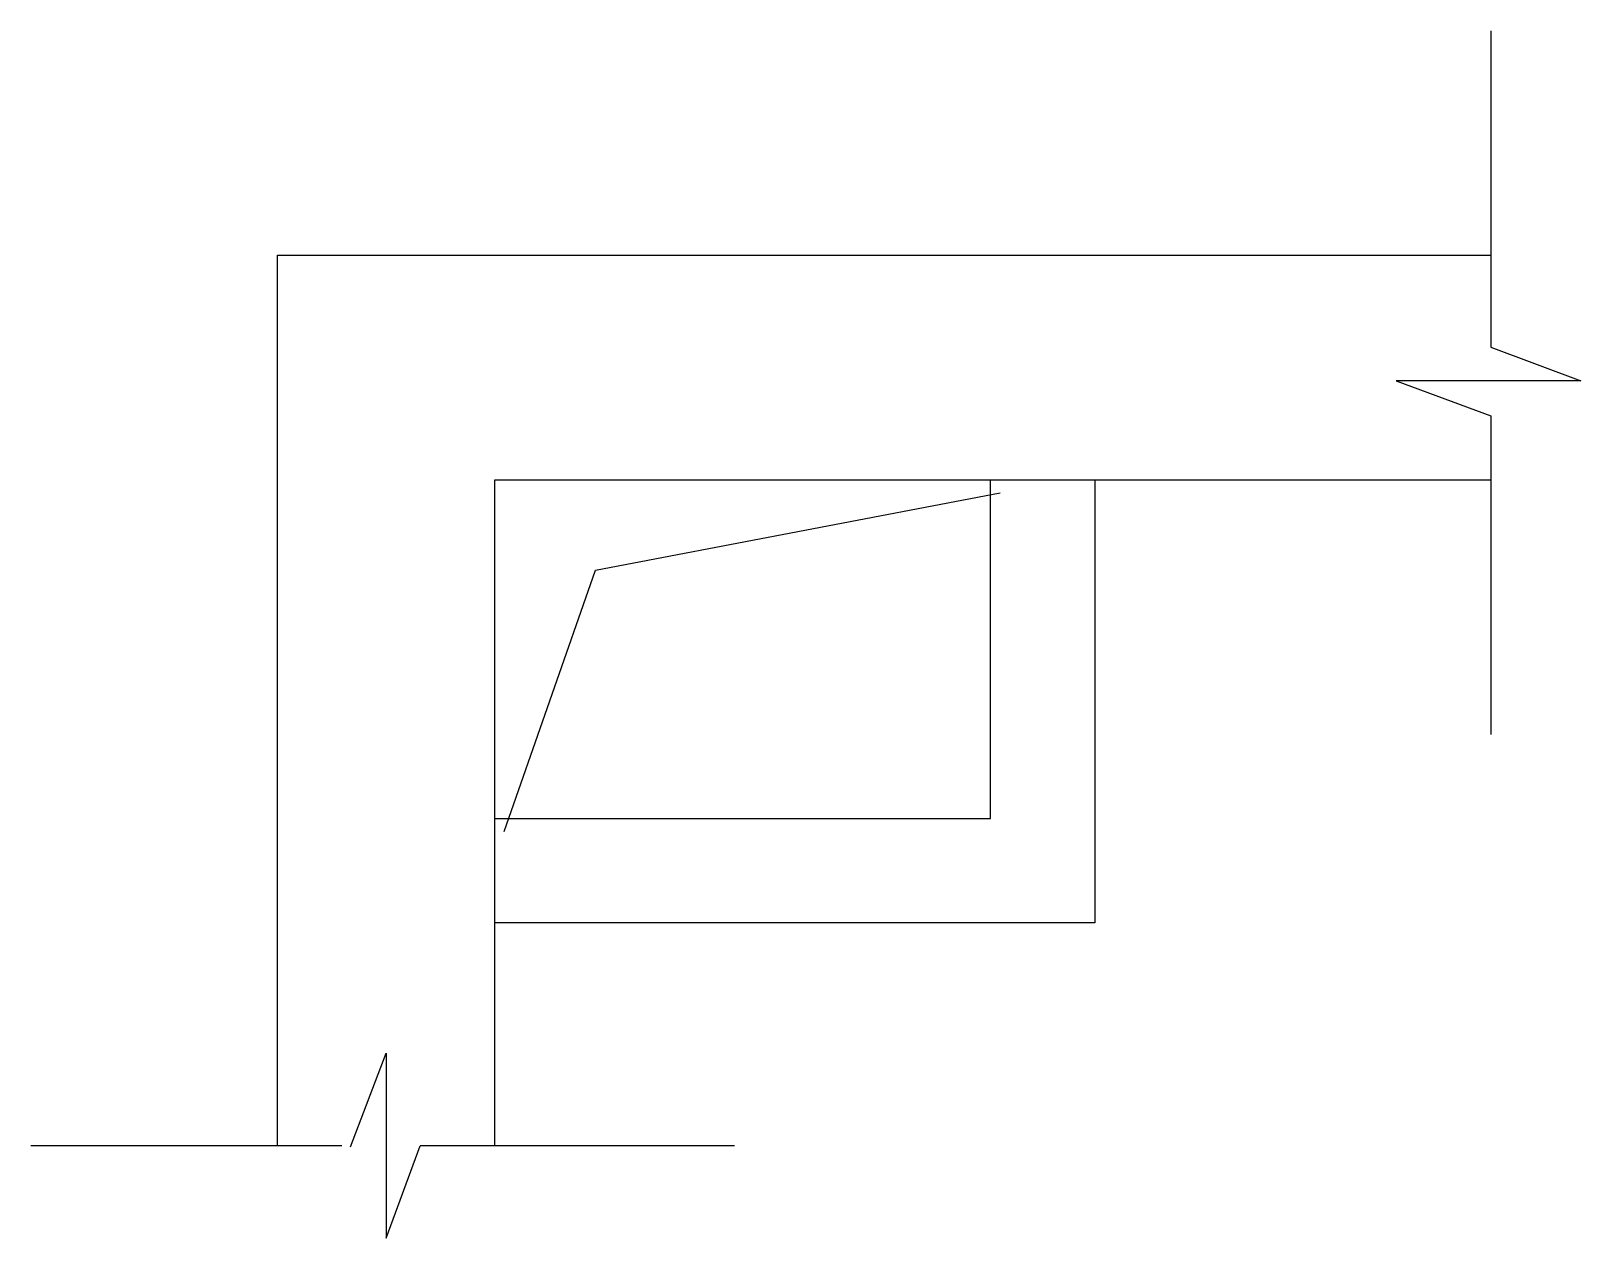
# Model space of a CAD drawing. Header units: metres. Extents: x 13254.6 to 13272.5, y 18578.6 to 18592.5.
import ezdxf

# ---------------------------------------------------------------- set-up
doc = ezdxf.new("R2010")
doc.units = ezdxf.units.M
doc.layers.add('PUB_DIM', color=90, linetype='Continuous')
doc.layers.add('PUB_TEXT', color=7, linetype='Continuous')

msp = doc.modelspace()

# ---------------------------------------------------------------- linework, layer by layer
for points in [[(13257.44, 18579.64), (13257.44, 18589.9), (13271.41, 18589.9)], [(13259.94, 18579.64), (13259.94, 18587.31), (13271.41, 18587.31)]]:
    msp.add_lwpolyline(points)
at = {"layer": 'PUB_DIM'}
for p, q in [((13271.41, 18592.48), (13271.41, 18588.84)), ((13271.41, 18588.84), (13272.45, 18588.45)), ((13270.32, 18588.45), (13271.41, 18588.05)), ((13272.45, 18588.45), (13270.32, 18588.45)), ((13271.41, 18588.05), (13271.41, 18584.38)), ((13261.1, 18586.27), (13265.76, 18587.16)), ((13260.05, 18583.26), (13261.1, 18586.27)), ((13258.28, 18579.63), (13258.69, 18580.71)), ((13258.69, 18580.71), (13258.69, 18578.58)), ((13258.18, 18579.64), (13254.6, 18579.64)), ((13258.69, 18578.58), (13259.08, 18579.64)), ((13262.7, 18579.64), (13259.08, 18579.64))]:
    msp.add_line(p, q, dxfattribs=at)
at = {"layer": 'PUB_TEXT'}
for points in [[(13266.85, 18587.31), (13266.85, 18582.21), (13259.94, 18582.21)], [(13259.94, 18583.41), (13265.65, 18583.41), (13265.65, 18587.31)]]:
    msp.add_lwpolyline(points, dxfattribs=at)

doc.saveas('drawing.dxf')
